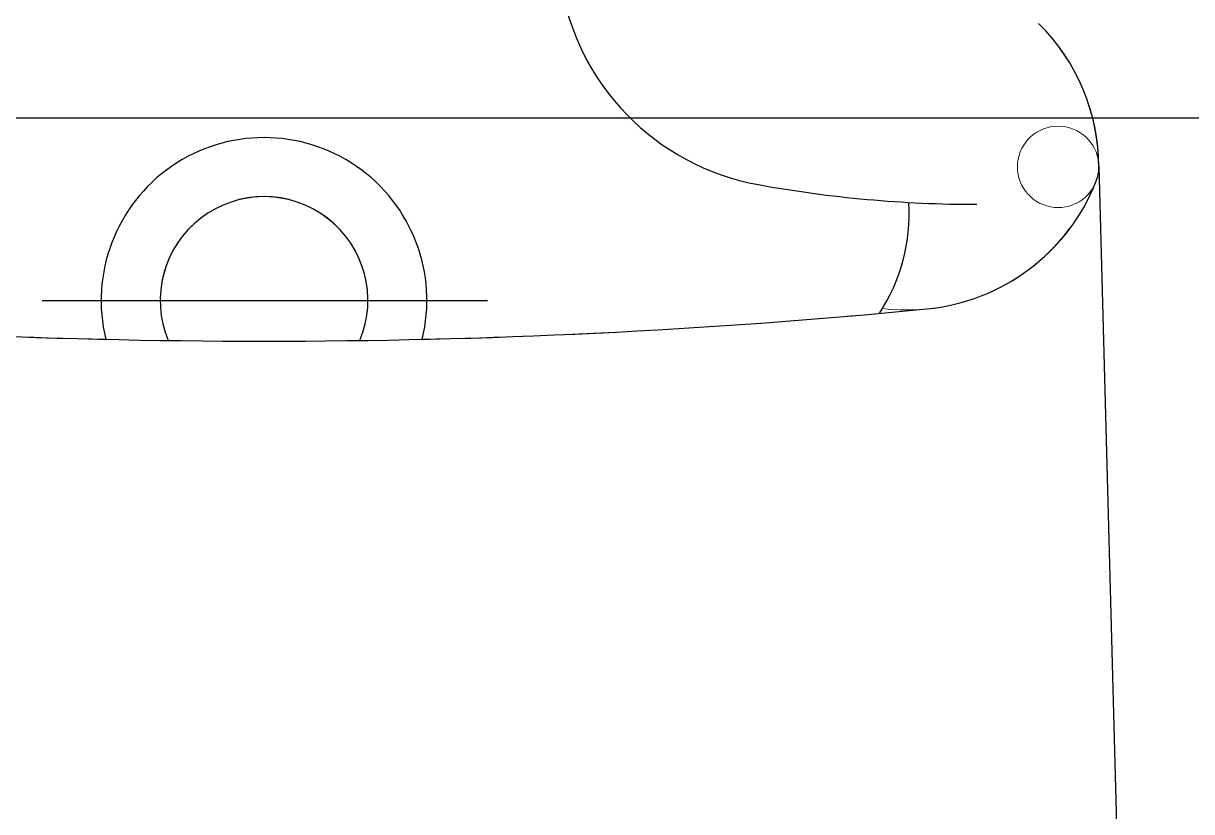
# Model space of a CAD drawing. Header units: millimetres. Extents: x 2148 to 2681, y 758 to 986.
# Drawn here: x 2391.855 to 2392.2375, y 875.2914 to 875.5496 of the extents above; entities that cross this region are included whole.
import ezdxf

# ---------------------------------------------------------------- set-up
doc = ezdxf.new("R2010")
doc.units = ezdxf.units.MM
doc.linetypes.add('CENTER2', pattern=[28.575000000000003, 19.05, -3.175, 3.175, -3.175])
for name, color, linetype in [('0.1', 193, 'Continuous'), ('0.4', 121, 'Continuous'), ('S_GRID LINES', 252, 'Continuous')]:
    doc.layers.add(name, color=color, linetype=linetype)

msp = doc.modelspace()

# ---------------------------------------------------------------- linework, layer by layer
at = {"layer": '0.1'}
for p, q in [((2392.20711647107, 875.5026324430899, -1.97790778295878e-08), (2392.213652507422, 875.2588024277309, -1.97790778295878e-08)), ((2392.20711647107, 875.5026324430899, -1.97790778295878e-08), (2392.213652507422, 875.2588024277309, -1.97790778295878e-08)), ((2392.20711647107, 875.5026324430899, -1.97790778295878e-08), (2392.213652507422, 875.2588024277309, -1.97790778295878e-08)), ((2392.20711647107, 875.5026324430899, -1.97790778295878e-08), (2392.213652507422, 875.2588024277309, -1.97790778295878e-08)), ((2392.20711647107, 875.5026324430899, -1.97790778295878e-08), (2392.213652507422, 875.2588024277309, -1.97790778295878e-08)), ((2392.20711647107, 875.5026324430899, -1.97790778295878e-08), (2392.213652507422, 875.2588024277309, -1.97790778295878e-08)), ((2392.20711647107, 875.5026324430899, -1.97790778295878e-08), (2392.213652507422, 875.2588024277309, -1.97790778295878e-08)), ((2392.20711647107, 875.5026324430899, -1.97790778295878e-08), (2392.213652507422, 875.2588024277309, -1.97790778295878e-08)), ((2392.20711647107, 875.5026324430899, -1.97790778295878e-08), (2392.213652507422, 875.2588024277309, -1.97790778295878e-08)), ((2392.20711647107, 875.5026324430899, -1.97790778295878e-08), (2392.213652507422, 875.2588024277309, -1.97790778295878e-08)), ((2391.861133485441, 875.4588019277096, -1.97790778295878e-08), (2392.006997487847, 875.4588019277096, -1.97790778295878e-08)), ((2391.861133485441, 875.4588019277096, -1.97790778295878e-08), (2392.006997487847, 875.4588019277096, -1.97790778295878e-08)), ((2391.861133485441, 875.4588019277096, -1.97790778295878e-08), (2392.006997487847, 875.4588019277096, -1.97790778295878e-08)), ((2391.861133485441, 875.4588019277096, -1.97790778295878e-08), (2392.006997487847, 875.4588019277096, -1.97790778295878e-08)), ((2391.861133485441, 875.4588019277096, -1.97790778295878e-08), (2392.006997487847, 875.4588019277096, -1.97790778295878e-08)), ((2391.861133485441, 875.4588019277096, -1.97790778295878e-08), (2392.006997487847, 875.4588019277096, -1.97790778295878e-08)), ((2391.861133485441, 875.4588019277096, -1.97790778295878e-08), (2392.006997487847, 875.4588019277096, -1.97790778295878e-08)), ((2391.861133485441, 875.4588019277096, -1.97790778295878e-08), (2392.006997487847, 875.4588019277096, -1.97790778295878e-08)), ((2391.861133485441, 875.4588019277096, -1.97790778295878e-08), (2392.006997487847, 875.4588019277096, -1.97790778295878e-08)), ((2391.861133485441, 875.4588019277096, -1.97790778295878e-08), (2392.006997487847, 875.4588019277096, -1.97790778295878e-08))]:
    msp.add_line(p, q, dxfattribs=at)
for centre, radius, start, end in [((2392.10994075034, 875.5754366191056, -1.97790778295878e-08), 0.079999799998, 188.6098964166623, 259.7071829857526), ((2392.10994075034, 875.5754366191056, -1.97790778295878e-08), 0.079999799998, 188.6098964166623, 259.7071829857526), ((2392.10994075034, 875.5754366191056, -1.97790778295878e-08), 0.079999799998, 188.6098964166623, 259.7071829857526), ((2392.10994075034, 875.5754366191056, -1.97790778295878e-08), 0.079999799998, 188.6098964166623, 259.7071829857526), ((2392.10994075034, 875.5754366191056, -1.97790778295878e-08), 0.079999799998, 188.6098964166623, 259.7071829857526), ((2392.10994075034, 875.5754366191056, -1.97790778295878e-08), 0.079999799998, 188.6098964166623, 259.7071829857526), ((2392.10994075034, 875.5754366191056, -1.97790778295878e-08), 0.079999799998, 188.6098964166623, 259.7071829857526), ((2392.10994075034, 875.5754366191056, -1.97790778295878e-08), 0.079999799998, 188.6098964166623, 259.7071829857526), ((2392.10994075034, 875.5754366191056, -1.97790778295878e-08), 0.079999799998, 188.6098964166623, 259.7071829857526), ((2392.10994075034, 875.5754366191056, -1.97790778295878e-08), 0.079999799998, 188.6098964166623, 259.7071829857526), ((2392.140451244942, 875.5022203188807, -1.97790778295878e-08), 0.06666649999833334, 0, 45.23985393808178), ((2392.140451244942, 875.5022203188807, -1.97790778295878e-08), 0.06666649999833334, 0, 45.23985393808178), ((2392.140451244942, 875.5022203188807, -1.97790778295878e-08), 0.06666649999833334, 0, 45.23985393808178), ((2392.140451244942, 875.5022203188807, -1.97790778295878e-08), 0.06666649999833334, 0, 45.23985393808178), ((2392.140451244942, 875.5022203188807, -1.97790778295878e-08), 0.06666649999833334, 0, 45.23985393808178), ((2392.140451244942, 875.5022203188807, -1.97790778295878e-08), 0.06666649999833334, 0, 45.23985393808178), ((2392.140451244942, 875.5022203188807, -1.97790778295878e-08), 0.06666649999833334, 0, 45.23985393808178), ((2392.140451244942, 875.5022203188807, -1.97790778295878e-08), 0.06666649999833334, 0, 45.23985393808178), ((2392.140451244942, 875.5022203188807, -1.97790778295878e-08), 0.06666649999833334, 0, 45.23985393808178), ((2392.140451244942, 875.5022203188807, -1.97790778295878e-08), 0.06666649999833334, 0, 45.23985393808178), ((2391.933785094957, 875.4588019277096, -1.97790778295878e-08), 0.05333319999866666, 346.1859408485906, 193.8140591514094), ((2391.933785094957, 875.4588019277096, -1.97790778295878e-08), 0.05333319999866666, 346.1859408485906, 193.8140591514094), ((2391.933785094957, 875.4588019277096, -1.97790778295878e-08), 0.05333319999866666, 346.1859408485906, 193.8140591514094), ((2391.933785094957, 875.4588019277096, -1.97790778295878e-08), 0.05333319999866666, 346.1859408485906, 193.8140591514094), ((2391.933785094957, 875.4588019277096, -1.97790778295878e-08), 0.05333319999866666, 346.1859408485906, 193.8140591514094), ((2391.933785094957, 875.4588019277096, -1.97790778295878e-08), 0.05333319999866666, 346.1859408485906, 193.8140591514094), ((2391.933785094957, 875.4588019277096, -1.97790778295878e-08), 0.05333319999866666, 346.1859408485906, 193.8140591514094), ((2391.933785094957, 875.4588019277096, -1.97790778295878e-08), 0.05333319999866666, 346.1859408485906, 193.8140591514094), ((2391.933785094957, 875.4588019277096, -1.97790778295878e-08), 0.05333319999866666, 346.1859408485906, 193.8140591514094), ((2391.933785094957, 875.4588019277096, -1.97790778295878e-08), 0.05333319999866666, 346.1859408485906, 193.8140591514094), ((2392.193783425862, 875.502550018248, -1.97790778295878e-08), 0.01333329999966667, 338.2052513048289, 0.354197793494973), ((2392.193783425862, 875.502550018248, -1.97790778295878e-08), 0.01333329999966667, 338.2052513048289, 0.354197793494973), ((2392.193783425862, 875.502550018248, -1.97790778295878e-08), 0.01333329999966667, 338.2052513048289, 0.354197793494973), ((2392.193783425862, 875.502550018248, -1.97790778295878e-08), 0.01333329999966667, 338.2052513048289, 0.354197793494973), ((2392.193783425862, 875.502550018248, -1.97790778295878e-08), 0.01333329999966667, 338.2052513048289, 0.354197793494973), ((2392.193783425862, 875.502550018248, -1.97790778295878e-08), 0.01333329999966667, 338.2052513048289, 0.354197793494973), ((2392.193783425862, 875.502550018248, -1.97790778295878e-08), 0.01333329999966667, 338.2052513048289, 0.354197793494973), ((2392.193783425862, 875.502550018248, -1.97790778295878e-08), 0.01333329999966667, 338.2052513048289, 0.354197793494973), ((2392.193783425862, 875.502550018248, -1.97790778295878e-08), 0.01333329999966667, 338.2052513048289, 0.354197793494973), ((2392.193783425862, 875.502550018248, -1.97790778295878e-08), 0.01333329999966667, 338.2052513048289, 0.354197793494973), ((2392.167117844937, 875.8902862147031, -1.97790778295878e-08), 0.3999989999899999, 259.7071829857526, 270), ((2392.167117844937, 875.8902862147031, -1.97790778295878e-08), 0.3999989999899999, 259.7071829857526, 270), ((2392.167117844937, 875.8902862147031, -1.97790778295878e-08), 0.3999989999899999, 259.7071829857526, 270), ((2392.167117844937, 875.8902862147031, -1.97790778295878e-08), 0.3999989999899999, 259.7071829857526, 270), ((2392.167117844937, 875.8902862147031, -1.97790778295878e-08), 0.3999989999899999, 259.7071829857526, 270), ((2392.167117844937, 875.8902862147031, -1.97790778295878e-08), 0.3999989999899999, 259.7071829857526, 270), ((2392.167117844937, 875.8902862147031, -1.97790778295878e-08), 0.3999989999899999, 259.7071829857526, 270), ((2392.167117844937, 875.8902862147031, -1.97790778295878e-08), 0.3999989999899999, 259.7071829857526, 270), ((2392.167117844937, 875.8902862147031, -1.97790778295878e-08), 0.3999989999899999, 259.7071829857526, 270), ((2392.167117844937, 875.8902862147031, -1.97790778295878e-08), 0.3999989999899999, 259.7071829857526, 270), ((2392.144262490464, 875.5223517146321, -1.97790778295878e-08), 0.06666649999833334, 275.5579196270638, 338.2052513048289), ((2392.144262490464, 875.5223517146321, -1.97790778295878e-08), 0.06666649999833334, 275.5579196270638, 338.2052513048289), ((2392.144262490464, 875.5223517146321, -1.97790778295878e-08), 0.06666649999833334, 275.5579196270638, 338.2052513048289), ((2392.144262490464, 875.5223517146321, -1.97790778295878e-08), 0.06666649999833334, 275.5579196270638, 338.2052513048289), ((2392.144262490464, 875.5223517146321, -1.97790778295878e-08), 0.06666649999833334, 275.5579196270638, 338.2052513048289), ((2392.144262490464, 875.5223517146321, -1.97790778295878e-08), 0.06666649999833334, 275.5579196270638, 338.2052513048289), ((2392.144262490464, 875.5223517146321, -1.97790778295878e-08), 0.06666649999833334, 275.5579196270638, 338.2052513048289), ((2392.144262490464, 875.5223517146321, -1.97790778295878e-08), 0.06666649999833334, 275.5579196270638, 338.2052513048289), ((2392.144262490464, 875.5223517146321, -1.97790778295878e-08), 0.06666649999833334, 275.5579196270638, 338.2052513048289), ((2392.144262490464, 875.5223517146321, -1.97790778295878e-08), 0.06666649999833334, 275.5579196270638, 338.2052513048289), ((2391.933785094957, 875.4588019277096, -1.97790778295878e-08), 0.03399991499915, 337.3130539478161, 202.6869460521839), ((2391.933785094957, 875.4588019277096, -1.97790778295878e-08), 0.03399991499915, 337.3130539478161, 202.6869460521839), ((2391.933785094957, 875.4588019277096, -1.97790778295878e-08), 0.03399991499915, 337.3130539478161, 202.6869460521839), ((2391.933785094957, 875.4588019277096, -1.97790778295878e-08), 0.03399991499915, 337.3130539478161, 202.6869460521839), ((2391.933785094957, 875.4588019277096, -1.97790778295878e-08), 0.03399991499915, 337.3130539478161, 202.6869460521839), ((2391.933785094957, 875.4588019277096, -1.97790778295878e-08), 0.03399991499915, 337.3130539478161, 202.6869460521839), ((2391.933785094957, 875.4588019277096, -1.97790778295878e-08), 0.03399991499915, 337.3130539478161, 202.6869460521839), ((2391.933785094957, 875.4588019277096, -1.97790778295878e-08), 0.03399991499915, 337.3130539478161, 202.6869460521839), ((2391.933785094957, 875.4588019277096, -1.97790778295878e-08), 0.03399991499915, 337.3130539478161, 202.6869460521839), ((2391.933785094957, 875.4588019277096, -1.97790778295878e-08), 0.03399991499915, 337.3130539478161, 202.6869460521839), ((2392.084998744065, 875.4873461900813, -1.97790778295878e-08), 0.05999984999849999, 326.8616794757604, 3.400537915627815), ((2392.084998744065, 875.4873461900813, -1.97790778295878e-08), 0.05999984999849999, 326.8616794757604, 3.400537915627815), ((2392.084998744065, 875.4873461900813, -1.97790778295878e-08), 0.05999984999849999, 326.8616794757604, 3.400537915627815), ((2392.084998744065, 875.4873461900813, -1.97790778295878e-08), 0.05999984999849999, 326.8616794757604, 3.400537915627815), ((2392.084998744065, 875.4873461900813, -1.97790778295878e-08), 0.05999984999849999, 326.8616794757604, 3.400537915627815), ((2392.084998744065, 875.4873461900813, -1.97790778295878e-08), 0.05999984999849999, 326.8616794757604, 3.400537915627815), ((2392.084998744065, 875.4873461900813, -1.97790778295878e-08), 0.05999984999849999, 326.8616794757604, 3.400537915627815), ((2392.084998744065, 875.4873461900813, -1.97790778295878e-08), 0.05999984999849999, 326.8616794757604, 3.400537915627815), ((2392.084998744065, 875.4873461900813, -1.97790778295878e-08), 0.05999984999849999, 326.8616794757604, 3.400537915627815), ((2392.084998744065, 875.4873461900813, -1.97790778295878e-08), 0.05999984999849999, 326.8616794757604, 3.400537915627815), ((2391.933785094957, 877.6853223659515, -1.97790778295878e-08), 2.239853738247487, 264.4420803729362, 275.5579196270638), ((2391.933785094957, 877.6853223659515, -1.97790778295878e-08), 2.239853738247487, 264.4420803729362, 275.5579196270638), ((2391.933785094957, 877.6853223659515, -1.97790778295878e-08), 2.239853738247487, 264.4420803729362, 275.5579196270638), ((2391.933785094957, 877.6853223659515, -1.97790778295878e-08), 2.239853738247487, 264.4420803729362, 275.5579196270638), ((2391.933785094957, 877.6853223659515, -1.97790778295878e-08), 2.239853738247487, 264.4420803729362, 275.5579196270638), ((2391.933785094957, 877.6853223659515, -1.97790778295878e-08), 2.239853738247487, 264.4420803729362, 275.5579196270638), ((2391.933785094957, 877.6853223659515, -1.97790778295878e-08), 2.239853738247487, 264.4420803729362, 275.5579196270638), ((2391.933785094957, 877.6853223659515, -1.97790778295878e-08), 2.239853738247487, 264.4420803729362, 275.5579196270638), ((2391.933785094957, 877.6853223659515, -1.97790778295878e-08), 2.239853738247487, 264.4420803729362, 275.5579196270638), ((2391.933785094957, 877.6853223659515, -1.97790778295878e-08), 2.239853738247487, 264.4420803729362, 275.5579196270638)]:
    msp.add_arc(centre, radius, start, end, dxfattribs=at)
at = {"layer": '0.4', "color": 193, "lineweight": 0, "ltscale": 0.5}
for p, q in [((2392.20711647107, 875.5026324430899, -1.97790778295878e-08), (2392.213652507422, 875.2588024277309, -1.97790778295878e-08)), ((2392.20711647107, 875.5026324430899, -1.97790778295878e-08), (2392.213652507422, 875.2588024277309, -1.97790778295878e-08)), ((2392.20711647107, 875.5026324430899, -1.97790778295878e-08), (2392.213652507422, 875.2588024277309, -1.97790778295878e-08)), ((2392.20711647107, 875.5026324430899, -1.97790778295878e-08), (2392.213652507422, 875.2588024277309, -1.97790778295878e-08)), ((2392.20711647107, 875.5026324430899, -1.97790778295878e-08), (2392.213652507422, 875.2588024277309, -1.97790778295878e-08)), ((2392.20711647107, 875.5026324430899, -1.97790778295878e-08), (2392.213652507422, 875.2588024277309, -1.97790778295878e-08)), ((2392.20711647107, 875.5026324430899, -1.97790778295878e-08), (2392.213652507422, 875.2588024277309, -1.97790778295878e-08)), ((2392.20711647107, 875.5026324430899, -1.97790778295878e-08), (2392.213652507422, 875.2588024277309, -1.97790778295878e-08)), ((2392.20711647107, 875.5026324430899, -1.97790778295878e-08), (2392.213652507422, 875.2588024277309, -1.97790778295878e-08)), ((2392.20711647107, 875.5026324430899, -1.97790778295878e-08), (2392.213652507422, 875.2588024277309, -1.97790778295878e-08)), ((2391.967785009929, 875.4588019277096, -1.97790778295878e-08), (2391.899785179954, 875.4588019277096, -1.97790778295878e-08)), ((2391.967785009929, 875.4588019277096, -1.97790778295878e-08), (2391.899785179954, 875.4588019277096, -1.97790778295878e-08)), ((2391.967785009929, 875.4588019277096, -1.97790778295878e-08), (2391.899785179954, 875.4588019277096, -1.97790778295878e-08)), ((2391.967785009929, 875.4588019277096, -1.97790778295878e-08), (2391.899785179954, 875.4588019277096, -1.97790778295878e-08)), ((2391.967785009929, 875.4588019277096, -1.97790778295878e-08), (2391.899785179954, 875.4588019277096, -1.97790778295878e-08)), ((2391.967785009929, 875.4588019277096, -1.97790778295878e-08), (2391.899785179954, 875.4588019277096, -1.97790778295878e-08)), ((2391.967785009929, 875.4588019277096, -1.97790778295878e-08), (2391.899785179954, 875.4588019277096, -1.97790778295878e-08)), ((2391.967785009929, 875.4588019277096, -1.97790778295878e-08), (2391.899785179954, 875.4588019277096, -1.97790778295878e-08)), ((2391.967785009929, 875.4588019277096, -1.97790778295878e-08), (2391.899785179954, 875.4588019277096, -1.97790778295878e-08)), ((2391.967785009929, 875.4588019277096, -1.97790778295878e-08), (2391.899785179954, 875.4588019277096, -1.97790778295878e-08))]:
    msp.add_line(p, q, dxfattribs=at)
for centre, radius, start, end in [((2392.140451244942, 875.5022203188807, -1.97790778295878e-08), 0.06666649999835818, 0.354197793494973, 45.23985393808178), ((2392.140451244942, 875.5022203188807, -1.97790778295878e-08), 0.06666649999835818, 0.354197793494973, 45.23985393808178), ((2392.140451244942, 875.5022203188807, -1.97790778295878e-08), 0.06666649999835818, 0.354197793494973, 45.23985393808178), ((2392.140451244942, 875.5022203188807, -1.97790778295878e-08), 0.06666649999835818, 0.354197793494973, 45.23985393808178), ((2392.140451244942, 875.5022203188807, -1.97790778295878e-08), 0.06666649999835818, 0.354197793494973, 45.23985393808178), ((2392.140451244942, 875.5022203188807, -1.97790778295878e-08), 0.06666649999835818, 0.354197793494973, 45.23985393808178), ((2392.140451244942, 875.5022203188807, -1.97790778295878e-08), 0.06666649999835818, 0.354197793494973, 45.23985393808178), ((2392.140451244942, 875.5022203188807, -1.97790778295878e-08), 0.06666649999835818, 0.354197793494973, 45.23985393808178), ((2392.140451244942, 875.5022203188807, -1.97790778295878e-08), 0.06666649999835818, 0.354197793494973, 45.23985393808178), ((2392.140451244942, 875.5022203188807, -1.97790778295878e-08), 0.06666649999835818, 0.354197793494973, 45.23985393808178), ((2392.193783425862, 875.502550018248, -1.97790778295878e-08), 0.01333329999936146, 0, 338.2052513048289), ((2392.193783425862, 875.502550018248, -1.97790778295878e-08), 0.01333329999936146, 0, 338.2052513048289), ((2392.193783425862, 875.502550018248, -1.97790778295878e-08), 0.01333329999936146, 0, 338.2052513048289), ((2392.193783425862, 875.502550018248, -1.97790778295878e-08), 0.01333329999936146, 0, 338.2052513048289), ((2392.193783425862, 875.502550018248, -1.97790778295878e-08), 0.01333329999936146, 0, 338.2052513048289), ((2392.193783425862, 875.502550018248, -1.97790778295878e-08), 0.01333329999936146, 0, 338.2052513048289), ((2392.193783425862, 875.502550018248, -1.97790778295878e-08), 0.01333329999936146, 0, 338.2052513048289), ((2392.193783425862, 875.502550018248, -1.97790778295878e-08), 0.01333329999936146, 0, 338.2052513048289), ((2392.193783425862, 875.502550018248, -1.97790778295878e-08), 0.01333329999936146, 0, 338.2052513048289), ((2392.193783425862, 875.502550018248, -1.97790778295878e-08), 0.01333329999936146, 0, 338.2052513048289), ((2391.933785094957, 875.4588019277096, -1.97790778295878e-08), 0.05333319999868316, 346.1859408485906, 193.8140591514094), ((2391.933785094957, 875.4588019277096, -1.97790778295878e-08), 0.05333319999868316, 346.1859408485906, 193.8140591514094), ((2391.933785094957, 875.4588019277096, -1.97790778295878e-08), 0.05333319999868316, 346.1859408485906, 193.8140591514094), ((2391.933785094957, 875.4588019277096, -1.97790778295878e-08), 0.05333319999868316, 346.1859408485906, 193.8140591514094), ((2391.933785094957, 875.4588019277096, -1.97790778295878e-08), 0.05333319999868316, 346.1859408485906, 193.8140591514094), ((2391.933785094957, 875.4588019277096, -1.97790778295878e-08), 0.05333319999868316, 346.1859408485906, 193.8140591514094), ((2391.933785094957, 875.4588019277096, -1.97790778295878e-08), 0.05333319999868316, 346.1859408485906, 193.8140591514094), ((2391.933785094957, 875.4588019277096, -1.97790778295878e-08), 0.05333319999868316, 346.1859408485906, 193.8140591514094), ((2391.933785094957, 875.4588019277096, -1.97790778295878e-08), 0.05333319999868316, 346.1859408485906, 193.8140591514094), ((2391.933785094957, 875.4588019277096, -1.97790778295878e-08), 0.05333319999868316, 346.1859408485906, 193.8140591514094), ((2392.193783425862, 875.502550018248, -1.97790778295878e-08), 0.01333329999936146, 338.2052513048289, 0), ((2392.193783425862, 875.502550018248, -1.97790778295878e-08), 0.01333329999936146, 338.2052513048289, 0), ((2392.193783425862, 875.502550018248, -1.97790778295878e-08), 0.01333329999936146, 338.2052513048289, 0), ((2392.193783425862, 875.502550018248, -1.97790778295878e-08), 0.01333329999936146, 338.2052513048289, 0), ((2392.193783425862, 875.502550018248, -1.97790778295878e-08), 0.01333329999936146, 338.2052513048289, 0), ((2392.193783425862, 875.502550018248, -1.97790778295878e-08), 0.01333329999936146, 338.2052513048289, 0), ((2392.193783425862, 875.502550018248, -1.97790778295878e-08), 0.01333329999936146, 338.2052513048289, 0), ((2392.193783425862, 875.502550018248, -1.97790778295878e-08), 0.01333329999936146, 338.2052513048289, 0), ((2392.193783425862, 875.502550018248, -1.97790778295878e-08), 0.01333329999936146, 338.2052513048289, 0), ((2392.193783425862, 875.502550018248, -1.97790778295878e-08), 0.01333329999936146, 338.2052513048289, 0), ((2392.144262490464, 875.5223517146321, -1.97790778295878e-08), 0.06666649999832903, 263.1068237185328, 338.2052513048289), ((2392.144262490464, 875.5223517146321, -1.97790778295878e-08), 0.06666649999832903, 263.1068237185328, 338.2052513048289), ((2392.144262490464, 875.5223517146321, -1.97790778295878e-08), 0.06666649999832903, 263.1068237185328, 338.2052513048289), ((2392.144262490464, 875.5223517146321, -1.97790778295878e-08), 0.06666649999832903, 263.1068237185328, 338.2052513048289), ((2392.144262490464, 875.5223517146321, -1.97790778295878e-08), 0.06666649999832903, 263.1068237185328, 338.2052513048289), ((2392.144262490464, 875.5223517146321, -1.97790778295878e-08), 0.06666649999832903, 263.1068237185328, 338.2052513048289), ((2392.144262490464, 875.5223517146321, -1.97790778295878e-08), 0.06666649999832903, 263.1068237185328, 338.2052513048289), ((2392.144262490464, 875.5223517146321, -1.97790778295878e-08), 0.06666649999832903, 263.1068237185328, 338.2052513048289), ((2392.144262490464, 875.5223517146321, -1.97790778295878e-08), 0.06666649999832903, 263.1068237185328, 338.2052513048289), ((2392.144262490464, 875.5223517146321, -1.97790778295878e-08), 0.06666649999832903, 263.1068237185328, 338.2052513048289), ((2392.144262490464, 875.5223517146321, -1.97790778295878e-08), 0.06666649999832903, 275.5579196270638, 338.2052513048289), ((2392.144262490464, 875.5223517146321, -1.97790778295878e-08), 0.06666649999832903, 275.5579196270638, 338.2052513048289), ((2392.144262490464, 875.5223517146321, -1.97790778295878e-08), 0.06666649999832903, 275.5579196270638, 338.2052513048289), ((2392.144262490464, 875.5223517146321, -1.97790778295878e-08), 0.06666649999832903, 275.5579196270638, 338.2052513048289), ((2392.144262490464, 875.5223517146321, -1.97790778295878e-08), 0.06666649999832903, 275.5579196270638, 338.2052513048289), ((2392.144262490464, 875.5223517146321, -1.97790778295878e-08), 0.06666649999832903, 275.5579196270638, 338.2052513048289), ((2392.144262490464, 875.5223517146321, -1.97790778295878e-08), 0.06666649999832903, 275.5579196270638, 338.2052513048289), ((2392.144262490464, 875.5223517146321, -1.97790778295878e-08), 0.06666649999832903, 275.5579196270638, 338.2052513048289), ((2392.144262490464, 875.5223517146321, -1.97790778295878e-08), 0.06666649999832903, 275.5579196270638, 338.2052513048289), ((2392.144262490464, 875.5223517146321, -1.97790778295878e-08), 0.06666649999832903, 275.5579196270638, 338.2052513048289), ((2391.933785094957, 875.4588019277096, -1.97790778295878e-08), 0.03399991499914181, 0, 180), ((2391.933785094957, 875.4588019277096, -1.97790778295878e-08), 0.03399991499914181, 0, 180), ((2391.933785094957, 875.4588019277096, -1.97790778295878e-08), 0.03399991499914181, 0, 180), ((2391.933785094957, 875.4588019277096, -1.97790778295878e-08), 0.03399991499914181, 0, 180), ((2391.933785094957, 875.4588019277096, -1.97790778295878e-08), 0.03399991499914181, 0, 180), ((2391.933785094957, 875.4588019277096, -1.97790778295878e-08), 0.03399991499914181, 0, 180), ((2391.933785094957, 875.4588019277096, -1.97790778295878e-08), 0.03399991499914181, 0, 180), ((2391.933785094957, 875.4588019277096, -1.97790778295878e-08), 0.03399991499914181, 0, 180), ((2391.933785094957, 875.4588019277096, -1.97790778295878e-08), 0.03399991499914181, 0, 180), ((2391.933785094957, 875.4588019277096, -1.97790778295878e-08), 0.03399991499914181, 0, 180), ((2391.933785094957, 877.6853223659515, -1.97790778295878e-08), 2.239853738247374, 264.4420803729362, 275.5579196270638), ((2391.933785094957, 877.6853223659515, -1.97790778295878e-08), 2.239853738247374, 264.4420803729362, 275.5579196270638), ((2391.933785094957, 877.6853223659515, -1.97790778295878e-08), 2.239853738247374, 264.4420803729362, 275.5579196270638), ((2391.933785094957, 877.6853223659515, -1.97790778295878e-08), 2.239853738247374, 264.4420803729362, 275.5579196270638), ((2391.933785094957, 877.6853223659515, -1.97790778295878e-08), 2.239853738247374, 264.4420803729362, 275.5579196270638), ((2391.933785094957, 877.6853223659515, -1.97790778295878e-08), 2.239853738247374, 264.4420803729362, 275.5579196270638), ((2391.933785094957, 877.6853223659515, -1.97790778295878e-08), 2.239853738247374, 264.4420803729362, 275.5579196270638), ((2391.933785094957, 877.6853223659515, -1.97790778295878e-08), 2.239853738247374, 264.4420803729362, 275.5579196270638), ((2391.933785094957, 877.6853223659515, -1.97790778295878e-08), 2.239853738247374, 264.4420803729362, 275.5579196270638), ((2391.933785094957, 877.6853223659515, -1.97790778295878e-08), 2.239853738247374, 264.4420803729362, 275.5579196270638), ((2391.933785094957, 877.6853223659515, -1.97790778295878e-08), 2.239853738247374, 264.8397862288841, 268.6750715626566), ((2391.933785094957, 877.6853223659515, -1.97790778295878e-08), 2.239853738247374, 264.8397862288841, 268.6750715626566), ((2391.933785094957, 877.6853223659515, -1.97790778295878e-08), 2.239853738247374, 264.8397862288841, 268.6750715626566), ((2391.933785094957, 877.6853223659515, -1.97790778295878e-08), 2.239853738247374, 264.8397862288841, 268.6750715626566), ((2391.933785094957, 877.6853223659515, -1.97790778295878e-08), 2.239853738247374, 264.8397862288841, 268.6750715626566), ((2391.933785094957, 877.6853223659515, -1.97790778295878e-08), 2.239853738247374, 264.8397862288841, 268.6750715626566), ((2391.933785094957, 877.6853223659515, -1.97790778295878e-08), 2.239853738247374, 264.8397862288841, 268.6750715626566), ((2391.933785094957, 877.6853223659515, -1.97790778295878e-08), 2.239853738247374, 264.8397862288841, 268.6750715626566), ((2391.933785094957, 877.6853223659515, -1.97790778295878e-08), 2.239853738247374, 264.8397862288841, 268.6750715626566), ((2391.933785094957, 877.6853223659515, -1.97790778295878e-08), 2.239853738247374, 264.8397862288841, 268.6750715626566), ((2391.933785094957, 877.6853223659515, -1.97790778295878e-08), 2.239853738247374, 271.3249284373434, 275.1602137711159), ((2391.933785094957, 877.6853223659515, -1.97790778295878e-08), 2.239853738247374, 271.3249284373434, 275.1602137711159), ((2391.933785094957, 877.6853223659515, -1.97790778295878e-08), 2.239853738247374, 271.3249284373434, 275.1602137711159), ((2391.933785094957, 877.6853223659515, -1.97790778295878e-08), 2.239853738247374, 271.3249284373434, 275.1602137711159), ((2391.933785094957, 877.6853223659515, -1.97790778295878e-08), 2.239853738247374, 271.3249284373434, 275.1602137711159), ((2391.933785094957, 877.6853223659515, -1.97790778295878e-08), 2.239853738247374, 271.3249284373434, 275.1602137711159), ((2391.933785094957, 877.6853223659515, -1.97790778295878e-08), 2.239853738247374, 271.3249284373434, 275.1602137711159), ((2391.933785094957, 877.6853223659515, -1.97790778295878e-08), 2.239853738247374, 271.3249284373434, 275.1602137711159), ((2391.933785094957, 877.6853223659515, -1.97790778295878e-08), 2.239853738247374, 271.3249284373434, 275.1602137711159), ((2391.933785094957, 877.6853223659515, -1.97790778295878e-08), 2.239853738247374, 271.3249284373434, 275.1602137711159), ((2392.084998744065, 875.4873461900813, -1.97790778295878e-08), 0.05999984999856581, 326.8616794757604, 328.6910394296015), ((2392.084998744065, 875.4873461900813, -1.97790778295878e-08), 0.05999984999856581, 326.8616794757604, 328.6910394296015), ((2392.084998744065, 875.4873461900813, -1.97790778295878e-08), 0.05999984999856581, 326.8616794757604, 328.6910394296015), ((2392.084998744065, 875.4873461900813, -1.97790778295878e-08), 0.05999984999856581, 326.8616794757604, 328.6910394296015), ((2392.084998744065, 875.4873461900813, -1.97790778295878e-08), 0.05999984999856581, 326.8616794757604, 328.6910394296015), ((2392.084998744065, 875.4873461900813, -1.97790778295878e-08), 0.05999984999856581, 326.8616794757604, 328.6910394296015), ((2392.084998744065, 875.4873461900813, -1.97790778295878e-08), 0.05999984999856581, 326.8616794757604, 328.6910394296015), ((2392.084998744065, 875.4873461900813, -1.97790778295878e-08), 0.05999984999856581, 326.8616794757604, 328.6910394296015), ((2392.084998744065, 875.4873461900813, -1.97790778295878e-08), 0.05999984999856581, 326.8616794757604, 328.6910394296015), ((2392.084998744065, 875.4873461900813, -1.97790778295878e-08), 0.05999984999856581, 326.8616794757604, 328.6910394296015)]:
    msp.add_arc(centre, radius, start, end, dxfattribs=at)
at = {"layer": 'S_GRID LINES', "linetype": 'CENTER2', "ltscale": 0.2}
msp.add_line((2403.848551651882, 875.5185079531632, -1.646909499330181e-08), (2382.281139799515, 875.5185079531632, -1.083355502920358e-08), dxfattribs=at)

doc.saveas('drawing.dxf')
